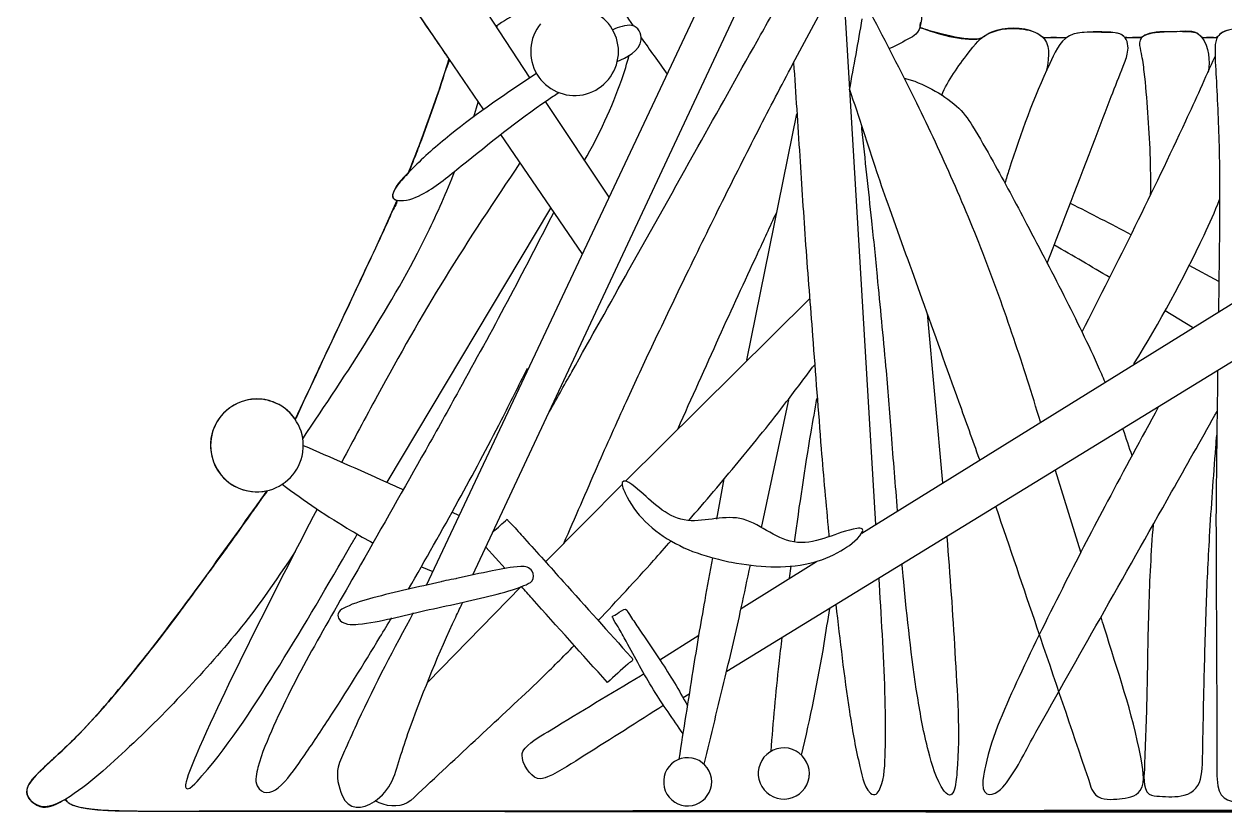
# Model space of a CAD drawing. Extents: x 108 to 339, y 26 to 347.
# Drawn here: x 107.7 to 219.1, y 26 to 99.1 of the extents above; entities that cross this region are included whole.
import ezdxf

# ---------------------------------------------------------------- set-up
doc = ezdxf.new("R2010")
doc.units = 0
doc.layers.add('Capa_1', color=7, linetype='CONTINUOUS')

msp = doc.modelspace()

# ---------------------------------------------------------------- linework, layer by layer
at = {"layer": 'Capa_1', "color": 6}
for points in [[(145.044529, 47.059553), (177.594454, 116.128557)], [(149.353142, 48.009054), (178.113311, 109.397367)], [(148.356584, 103.656275), (154.617133, 94.064852)], [(186.712307, 52.677681), (183.650262, 103.895714)], [(143.824416, 100.628951), (150.333817, 91.126941)], [(151.578626, 98.702317), (151.630989, 98.951162)], [(202.226596, 97.828717), (204.43739, 97.828717)], [(209.817862, 97.828717), (211.396818, 97.828717)], [(216.957306, 97.828717), (218.412722, 97.828717)], [(149.431385, 90.471595), (149.846127, 91.83878)], [(156.054907, 91.879372), (161.947182, 83.009176)], [(174.749481, 67.903163), (179.410478, 90.73633)], [(151.910425, 88.825569), (159.464611, 77.798131)], [(141.409505, 56.589807), (156.590842, 81.992622)], [(185.413363, 51.867604), (233.343448, 81.567279)], [(172.901084, 39.089454), (233.379334, 76.143286)], [(218.555687, 75.213787), (215.790139, 76.686857)], [(163.506731, 56.690992), (180.562944, 73.611293)], [(216.11665, 70.946354), (213.560543, 72.482365)], [(191.473306, 72.249409), (192.919316, 56.545679)], [(176.127843, 52.354706), (178.693362, 64.378719)], [(171.985133, 53.183026), (172.666363, 56.903946)], [(205.739851, 50.101597), (203.392593, 57.691656)], [(156.08961, 49.212089), (163.21024, 56.392719)], [(147.432974, 53.807792), (148.014784, 53.532468)], [(152.339292, 48.5991), (150.55796, 50.582197)], [(174.226506, 44.87818), (181.227708, 49.255034)], [(144.576841, 48.742654), (145.617521, 48.310845)], [(178.719841, 47.68845), (178.866913, 48.800282)], [(145.156304, 38.059952), (153.825293, 46.916611)], [(166.674661, 40.147753), (170.322034, 42.433865)], [(168.846611, 36.626868), (169.423138, 36.976916)]]:
    msp.add_lwpolyline(points, dxfattribs=at)
for points in [[(162.854326, 96.515655)], [(133.61588, 60.007748)], [(173.337598, 49.173856)], [(146.394059, 47.357226)], [(180.559996, 29.599199)], [(171.504497, 28.82619)]]:
    msp.add_lwpolyline(points, close=True, dxfattribs=at)
for points in [[(160.955336, 103.910421), (162.014253, 102.223802), (163.10023, 100.557186), (164.209739, 98.903511)], [(175.708983, 97.473974), (176.579059, 99.025875), (177.460901, 100.571893), (178.319212, 102.129676)], [(179.03398, 95.372613), (180.169374, 97.527508), (181.35536, 99.657695), (182.516639, 101.799059)], [(162.854326, 96.515655), (162.851385, 98.218745), (161.756583, 99.778882), (160.151736, 100.35305)], [(190.096127, 92.608841), (188.776599, 95.254368), (187.422363, 97.879304), (186.034594, 100.489533)], [(190.945025, 100.761321), (190.985028, 100.007726), (191.043269, 98.971164), (190.583228, 98.30287)], [(144.18916, 100.100675), (144.668026, 99.40179), (145.146303, 98.703494), (145.625168, 98.004609)], [(153.628223, 100.236569), (152.914631, 99.771823), (152.195156, 99.3159), (151.478623, 98.855272)], [(184.28797, 92.961814), (184.688006, 95.1573), (185.11216, 97.349845), (185.451602, 99.555333)], [(190.836192, 98.928807), (190.84031, 99.031758), (190.879725, 99.143532), (190.89502, 99.246482)], [(155.62781, 99.102352), (154.547127, 97.786354), (154.406527, 95.88207), (155.281309, 94.421942)], [(164.106201, 98.925866), (163.514972, 99.034111), (162.846679, 98.758204), (162.318985, 98.535832)], [(164.962158, 97.606927), (165.021575, 98.192272), (164.720961, 98.813503), (164.106201, 98.925866)], [(190.583228, 98.30287), (190.420861, 98.066967), (190.192018, 97.922837), (189.940231, 97.793414)], [(191.015619, 98.68055), (190.785599, 98.765852), (190.828544, 98.72526), (190.836192, 98.928807)], [(190.79207, 98.757028), (192.548695, 98.130502), (194.553576, 97.529861), (196.440212, 97.688699)], [(192.913433, 98.120501), (192.279848, 98.285222), (191.629791, 98.452295), (191.015619, 98.68055)], [(196.111948, 97.670462), (195.03303, 97.636341), (193.952347, 97.850478), (192.913433, 98.120501)], [(195.300701, 96.374466), (195.866633, 97.126885), (196.448449, 97.865773), (197.331467, 98.251689)], [(197.456772, 98.304635), (196.993202, 98.122266), (196.59905, 97.685757), (196.111948, 97.670462)], [(197.331467, 98.251689), (198.277432, 98.665255), (199.413414, 98.733496), (200.425268, 98.588189)], [(201.52007, 98.296399), (200.309375, 98.824681), (198.675703, 98.784677), (197.456772, 98.304635)], [(200.425268, 98.588189), (201.118858, 98.488769), (201.924811, 98.262867), (202.359555, 97.669285)], [(202.220131, 97.834594), (201.984816, 97.92872), (201.771268, 98.186389), (201.52007, 98.296399)], [(204.964489, 98.1005), (204.773296, 98.0352), (204.595633, 97.88048), (204.412676, 97.829299)], [(208.077704, 98.288751), (207.0282, 98.286986), (205.614546, 98.496417), (204.636814, 97.955193)], [(205.656903, 98.2411), (205.422765, 98.215215), (205.188038, 98.176977), (204.964489, 98.1005)], [(208.913071, 98.25816), (207.870627, 98.395231), (206.702289, 98.356404), (205.656903, 98.2411)], [(209.710788, 97.94225), (209.282515, 98.332285), (208.613633, 98.28934), (208.077704, 98.288751)], [(209.496063, 98.09344), (209.317224, 98.190507), (209.113088, 98.231687), (208.913071, 98.25816)], [(209.793148, 97.856949), (209.690786, 97.905777), (209.60372, 98.0352), (209.496063, 98.09344)], [(211.222097, 97.333373), (211.264454, 98.062261), (212.02452, 98.196979), (212.628103, 98.272868)], [(211.764497, 98.074027), (211.644487, 98.022846), (211.545655, 97.916954), (211.432704, 97.868714)], [(214.422966, 98.349933), (213.575833, 98.349933), (212.567509, 98.416998), (211.764497, 98.074027)], [(212.628103, 98.272868), (213.718786, 98.409938), (214.917127, 98.428175), (216.012517, 98.338756)], [(216.524327, 98.218745), (215.936628, 98.513477), (215.02949, 98.349933), (214.422966, 98.349933)], [(216.012517, 98.338756), (216.266069, 98.318166), (216.497265, 98.265808), (216.699636, 98.107559)], [(216.795527, 98.018139), (216.714343, 98.097558), (216.6261, 98.167564), (216.524327, 98.218745)], [(216.699636, 98.107559), (217.509707, 97.472209), (217.693841, 96.023259), (217.617364, 95.080235)], [(220.10464, 98.607603), (219.403991, 98.552892), (218.61804, 98.386995), (218.336838, 97.662814)], [(218.75864, 98.225805), (218.600979, 98.1105), (218.492146, 97.886363), (218.338015, 97.828123)], [(219.461055, 98.513477), (219.215739, 98.457001), (218.963952, 98.375818), (218.75864, 98.225805)], [(145.625168, 98.004609), (146.058148, 97.3722), (146.491127, 96.74038), (146.924106, 96.107972)], [(162.746081, 95.582632), (163.57086, 95.982667), (164.852737, 96.535656), (164.962158, 97.606927)], [(164.968629, 97.795179), (165.762228, 96.666256), (166.564063, 95.544393), (167.374723, 94.427825)], [(170.214383, 87.674291), (172.04572, 90.941048), (173.877058, 94.207217), (175.708983, 97.473974)], [(189.940231, 97.793414), (189.295468, 97.46162), (188.674826, 97.030994), (187.98653, 96.793326)], [(203.180215, 97.829299), (202.920781, 97.829299), (202.461917, 97.738115), (202.220131, 97.834594)], [(202.359555, 97.669285), (202.966079, 96.840977), (202.718998, 95.618517), (202.539571, 94.70079)], [(204.636814, 97.955193), (203.735558, 97.456325), (203.273753, 96.278575), (202.86254, 95.404969)], [(204.412676, 97.829299), (204.061469, 97.730467), (203.543777, 97.829299), (203.180215, 97.829299)], [(210.086115, 96.44859), (210.174946, 96.962164), (210.119059, 97.570453), (209.710788, 97.94225)], [(210.759703, 97.828711), (210.48968, 97.828711), (210.030228, 97.743998), (209.793148, 97.856949)], [(211.432704, 97.868714), (211.244452, 97.787531), (210.97737, 97.828711), (210.759703, 97.828711)], [(211.367404, 96.346816), (211.305045, 96.663903), (211.202683, 97.005109), (211.222097, 97.333373)], [(217.056726, 97.828123), (216.926715, 97.869891), (216.90083, 97.915189), (216.795527, 98.018139)], [(217.733844, 97.828123), (217.541475, 97.828123), (217.239683, 97.769882), (217.056726, 97.828123)], [(218.338015, 97.828123), (218.188002, 97.771059), (217.894447, 97.828123), (217.733844, 97.828123)], [(218.336838, 97.662814), (218.21271, 97.342198), (218.194473, 96.984519), (218.190943, 96.644489)], [(146.924106, 96.107972), (146.973522, 96.035613), (147.118829, 95.890894), (147.131183, 95.800298)], [(159.571097, 92.517657), (161.235361, 92.848274), (162.549005, 94.220748), (162.806675, 95.897365)], [(162.806675, 95.897365), (162.838443, 96.101501), (162.854326, 96.308578), (162.854326, 96.515655)], [(163.159647, 93.936605), (163.415552, 94.677846), (163.640278, 95.4285), (163.857355, 96.181508)], [(192.837544, 92.45471), (193.423477, 93.89013), (194.375326, 95.144358), (195.300701, 96.374466)], [(209.677844, 95.169654), (209.840799, 95.584985), (210.009638, 96.007375), (210.086115, 96.44859)], [(211.627427, 94.639608), (211.562127, 95.212011), (211.479178, 95.781473), (211.367404, 96.346816)], [(215.481294, 90.09568), (216.397845, 92.079383), (217.294982, 94.071911), (218.202121, 96.059732)], [(218.190943, 96.644489), (218.179766, 95.677346), (218.266832, 94.702554), (218.313307, 93.737764)], [(146.839393, 94.881982), (146.092857, 92.530599), (145.281021, 90.20216), (144.40565, 87.894899)], [(146.414649, 93.567749), (146.661142, 94.310167), (146.894103, 95.056703), (147.131183, 95.802651)], [(147.131183, 95.800298), (147.164127, 95.5591), (146.912928, 95.113179), (146.839393, 94.881982)], [(175.834876, 89.245605), (176.877909, 91.299315), (177.960357, 93.334787), (179.03398, 95.372613)], [(179.09928, 95.497918), (179.289297, 92.60943), (179.479902, 89.720941), (179.669918, 86.832453)], [(202.86254, 95.404969), (201.374175, 92.246457), (200.148185, 88.906164), (199.090445, 85.580578)], [(208.564805, 92.352348), (208.931308, 93.293019), (209.309576, 94.229572), (209.677844, 95.169654)], [(217.617364, 95.080235), (217.60501, 94.926104), (217.583831, 94.772561), (217.555005, 94.620783)], [(155.248954, 94.476652), (152.506948, 92.676494), (149.781415, 90.83398), (147.221779, 88.778506)], [(155.281309, 94.421942), (156.155504, 92.961814), (157.901539, 92.186452), (159.571097, 92.517657)], [(159.682872, 86.39712), (161.065346, 88.792036), (162.257215, 91.321082), (163.159647, 93.936605)], [(189.36018, 94.06191), (191.097979, 93.61893), (192.854604, 92.625314), (194.216488, 91.4658)], [(211.967456, 90.864571), (211.875684, 92.124681), (211.770969, 93.384204), (211.627427, 94.639608)], [(218.313307, 93.737764), (218.422728, 91.47286), (218.543327, 89.209132), (218.580977, 86.941874)], [(143.38909, 85.30526), (144.473891, 88.033734), (145.490451, 90.780446), (146.414649, 93.567749)], [(156.260807, 92.018201), (156.608484, 92.253516), (156.959692, 92.483536), (157.311487, 92.712968)], [(184.29503, 92.998876), (185.127456, 90.468654), (185.959882, 87.938432), (186.792308, 85.40821)], [(193.487601, 85.41174), (192.408683, 87.833129), (191.279172, 90.236869), (190.096127, 92.608841)], [(148.261282, 85.909431), (150.880335, 88.006673), (153.479387, 90.135683), (156.260807, 92.018201)], [(194.216488, 91.4658), (194.827718, 90.945754), (195.26658, 90.288638), (195.687794, 89.612108)], [(207.059379, 88.427887), (207.561188, 89.736237), (208.056525, 91.04694), (208.564805, 92.352348)], [(212.213949, 83.207429), (212.26513, 85.762947), (212.153355, 88.316112), (211.967456, 90.864571)], [(172.501055, 82.646203), (173.600563, 84.851691), (174.718896, 87.048354), (175.834876, 89.245605)], [(185.43513, 89.360321), (185.428659, 89.422091), (185.421599, 89.48445), (185.415128, 89.54622)], [(186.355799, 80.811925), (186.048713, 83.661586), (185.742216, 86.511248), (185.43513, 89.360321)], [(195.687794, 89.612108), (196.359029, 88.534367), (196.978495, 87.424269), (197.597373, 86.316525)], [(210.793236, 80.330118), (212.386317, 83.570402), (213.966455, 86.817745), (215.481294, 90.09568)], [(147.221779, 88.778506), (146.001672, 87.799008), (144.82451, 86.763035), (143.724414, 85.649408)], [(202.635462, 76.896287), (204.110297, 80.740154), (205.584544, 84.58402), (207.059379, 88.427887)], [(144.40565, 87.894899), (144.199161, 87.350733), (143.987966, 86.809509), (143.773241, 86.268874)], [(163.826176, 76.280351), (165.955775, 80.078331), (168.084785, 83.876311), (170.214383, 87.674291)], [(218.580977, 86.941874), (218.656278, 82.382651), (218.577448, 77.822839), (218.526855, 73.263616)], [(143.773241, 86.268874), (143.654996, 85.971789), (143.566164, 85.594109), (143.396738, 85.321732)], [(144.826863, 83.391563), (146.064619, 84.085741), (147.157067, 85.025235), (148.261282, 85.909431)], [(153.714113, 86.191808), (151.355083, 82.676206), (148.992523, 79.163545), (146.772916, 75.557346)], [(179.669918, 86.832453), (179.851111, 84.077505), (180.017596, 81.321381), (180.214084, 78.568199)], [(197.597373, 86.316525), (198.66276, 84.410476), (199.69991, 82.486189), (200.711175, 80.550725)], [(143.724414, 85.649408), (143.105536, 85.022882), (142.205457, 84.257521), (141.938375, 83.376855)], [(142.88081, 84.751682), (142.539604, 84.362824), (142.110743, 83.905725), (141.946022, 83.396857)], [(143.396738, 85.321732), (143.267903, 85.115243), (143.043177, 84.936404), (142.88081, 84.751682)], [(145.152774, 79.691238), (146.068148, 81.573168), (146.904692, 83.487453), (147.671818, 85.434095)], [(186.792308, 85.40821), (187.172929, 84.250462), (187.580612, 83.106244), (187.992413, 81.958496)], [(196.656114, 77.855783), (195.664262, 80.400712), (194.600051, 82.916815), (193.487601, 85.41174)], [(199.090445, 85.580578), (198.956315, 85.159365), (198.828069, 84.736975), (198.699822, 84.313996)], [(140.337058, 78.325824), (141.013588, 79.787129), (141.668939, 81.25667), (142.313113, 82.732681)], [(141.938375, 83.376855), (141.784832, 82.869164), (142.167806, 82.709738), (142.627259, 82.700914)], [(142.314878, 82.733858), (142.314878, 82.423831), (141.953082, 81.904962), (141.83013, 81.623172)], [(141.946022, 83.396857), (141.864839, 83.146247), (141.877193, 82.967996), (142.091917, 82.813277)], [(142.091917, 82.813277), (142.151923, 82.769743), (142.243695, 82.747977), (142.314878, 82.733858)], [(142.627259, 82.700914), (143.400856, 82.686207), (144.166805, 83.020942), (144.826863, 83.391563)], [(169.168409, 75.869727), (170.2738, 78.131101), (171.378603, 80.393653), (172.501055, 82.646203)], [(217.184384, 79.511222), (217.700312, 80.587787), (218.157411, 81.686707), (218.613333, 82.789157)], [(141.83013, 81.623172), (141.719532, 81.370209), (141.608934, 81.117834), (141.495983, 80.866047)], [(156.846152, 81.620231), (155.421322, 78.847635), (153.989431, 76.080922), (152.53048, 73.325974)], [(175.746045, 77.765187), (176.330214, 79.031769), (176.913794, 80.29835), (177.497963, 81.564932)], [(187.992413, 81.958496), (188.993089, 79.170016), (189.993177, 76.381536), (190.993853, 73.593056)], [(210.418497, 79.538872), (208.550098, 80.513075), (206.676992, 81.475512), (204.799181, 82.43089)], [(141.495983, 80.866047), (141.271846, 80.366592), (141.052415, 79.865371), (140.818865, 79.370034)], [(186.875844, 75.672062), (186.712889, 77.386918), (186.540521, 79.099422), (186.355799, 80.811925)], [(200.711175, 80.550725), (201.943048, 78.192872), (203.198452, 75.846195), (204.392086, 73.468928)], [(205.851626, 70.535729), (207.514713, 73.793662), (209.179565, 77.048065), (210.793236, 80.330118)], [(140.818865, 79.370034), (140.046444, 77.732243), (139.273435, 76.094452), (138.501014, 74.456662)], [(139.654057, 69.935089), (141.615405, 73.114779), (143.517337, 76.32859), (145.152774, 79.691238)], [(210.658518, 67.566646), (213.082848, 71.401099), (215.224801, 75.421452), (217.184384, 79.511222)], [(136.784982, 70.746924), (137.972144, 73.271852), (139.16519, 75.793838), (140.337058, 78.325824)], [(180.214084, 78.568199), (180.414101, 75.763247), (180.642357, 72.96006), (180.857081, 70.155696)], [(208.434794, 75.572642), (206.726409, 76.58273), (205.010964, 77.575759), (203.287872, 78.559963)], [(172.198087, 70.062747), (173.3576, 72.64062), (174.562412, 75.198491), (175.746045, 77.765187)], [(199.52813, 69.915675), (198.62158, 72.581203), (197.678556, 75.232612), (196.656114, 77.855783)], [(158.533947, 66.841288), (160.29822, 69.987446), (162.061904, 73.134193), (163.826176, 76.280351)], [(166.104023, 69.477401), (167.124701, 71.608176), (168.130671, 73.747188), (169.168409, 75.869727)], [(146.772916, 75.557346), (144.569193, 71.977032), (142.504307, 68.310829), (140.490601, 64.621093)], [(187.666502, 67.346626), (187.415892, 70.122752), (187.139397, 72.897113), (186.875844, 75.672062)], [(138.501014, 74.456662), (137.301497, 71.914674), (136.111981, 69.36798), (134.923642, 66.820698)], [(190.993853, 73.593056), (192.138071, 70.403953), (193.282289, 67.21485), (194.426506, 64.025747)], [(152.53048, 73.325974), (151.077411, 70.582204), (149.569044, 67.869613), (148.07303, 65.148787)], [(204.392086, 73.468928), (205.523362, 71.215201), (206.641107, 68.955591), (207.644724, 66.640682)], [(218.526855, 73.263616), (218.523914, 72.986533), (218.520384, 72.70945), (218.517442, 72.432366)], [(132.872285, 62.425607), (134.176517, 65.199379), (135.48075, 67.973152), (136.784982, 70.746924)], [(133.57117, 60.624272), (135.632528, 63.704542), (137.708004, 66.780106), (139.654057, 69.935089)], [(163.586155, 64.073398), (164.40505, 65.882969), (165.245712, 67.686068), (166.104023, 69.477401)], [(168.377752, 61.570826), (169.651393, 64.401662), (170.925034, 67.23191), (172.198087, 70.062747)], [(180.857081, 70.155696), (181.123575, 66.665978), (181.390658, 63.175672), (181.657152, 59.685955)], [(202.008348, 62.199116), (201.198277, 64.776401), (200.398207, 67.357804), (199.52813, 69.915675)], [(151.997492, 62.368543), (152.807563, 63.95927), (153.605868, 65.554704), (154.398879, 67.154257)], [(178.449223, 64.065162), (179.314005, 65.191143), (180.170551, 66.323007), (181.021802, 67.459577)], [(188.171252, 61.05784), (188.00359, 63.153906), (187.85593, 65.252325), (187.666502, 67.346626)], [(218.433317, 66.922471), (218.388019, 63.249208), (218.342721, 59.575357), (218.297423, 55.902093)], [(134.923642, 66.820698), (134.240052, 65.355864), (133.557051, 63.891029), (132.873462, 62.426195)], [(156.327872, 62.906237), (157.06323, 64.218117), (157.798589, 65.529408), (158.533947, 66.841288)], [(207.644724, 66.640682), (207.752381, 66.393013), (207.857684, 66.144168), (207.963576, 65.895323)], [(130.7621, 64.060456), (129.069599, 64.666391), (127.125899, 64.129285), (125.984623, 62.739752)], [(140.490601, 64.621093), (139.375209, 62.577385), (138.283936, 60.520734), (137.180899, 58.470554)], [(148.07303, 65.148787), (147.048823, 63.286859), (146.024615, 61.427284), (144.973935, 59.580063)], [(129.240791, 64.311654), (128.0701, 64.292241), (126.935883, 63.782784), (126.14346, 62.920944)], [(132.873462, 62.426195), (132.063979, 63.616299), (130.67974, 64.335774), (129.240791, 64.311654)], [(133.61588, 60.007748), (133.614115, 61.80614), (132.455778, 63.453932), (130.7621, 64.060456)], [(160.90945, 58.095227), (161.781879, 60.097167), (162.686076, 62.0844), (163.586155, 64.073398)], [(173.9553, 58.45467), (175.478963, 60.303068), (176.989683, 62.164995), (178.449223, 64.065162)], [(180.721775, 61.249033), (180.897673, 62.282065), (181.084748, 63.312743), (181.266529, 64.344598)], [(194.426506, 64.025747), (195.056562, 62.270299), (195.686029, 60.514851), (196.316084, 58.759403)], [(212.93107, 63.540999), (211.340931, 60.646039), (209.770205, 57.74402), (208.219481, 54.827882)], [(125.984623, 62.739752), (124.843346, 61.350218), (124.69451, 59.338865), (125.618708, 57.796377)], [(126.14346, 62.920944), (125.365157, 62.074399), (124.953356, 60.927828), (125.013949, 59.779492)], [(214.167649, 55.702664), (215.50659, 58.072284), (216.845531, 60.441315), (218.183884, 62.810934)], [(218.183884, 62.810934), (218.248007, 62.924474), (218.31213, 63.038013), (218.376254, 63.151553)], [(147.996553, 54.856708), (149.366085, 57.341043), (150.71032, 59.840086), (151.997492, 62.368543)], [(209.643723, 61.523175), (209.924336, 60.703103), (210.199066, 59.882442), (210.468501, 59.058841)], [(179.172228, 51.04755), (179.656976, 54.452555), (180.144666, 57.858147), (180.721775, 61.249033)], [(188.740714, 53.94251), (188.550697, 56.314482), (188.361269, 58.685867), (188.171252, 61.05784)], [(218.260949, 59.810083), (218.289187, 60.197176), (218.317425, 60.584269), (218.346251, 60.971361)], [(125.013949, 59.779492), (125.076308, 58.606448), (125.629886, 57.488703), (126.52467, 56.728048)], [(130.149106, 55.785613), (131.906318, 56.133878), (133.294675, 57.584594), (133.566464, 59.354749)], [(133.566464, 59.354749), (133.59882, 59.57065), (133.61588, 59.788905), (133.61588, 60.007748)], [(133.61588, 60.007748), (136.176105, 58.905886), (138.722798, 57.779317), (141.267728, 56.642158)], [(144.973935, 59.580063), (142.960229, 56.037988), (140.945935, 52.496501), (138.932229, 48.954425)], [(181.657152, 59.685955), (181.854228, 57.106905), (182.113662, 54.531973), (182.346624, 51.955865)], [(217.688546, 51.556418), (217.84856, 54.309601), (218.059755, 57.059254), (218.260949, 59.810083)], [(157.787411, 50.928716), (158.828091, 53.317749), (159.86877, 55.706194), (160.90945, 58.095227)], [(169.371368, 53.041843), (170.906797, 54.839647), (172.45105, 56.630393), (173.9553, 58.45467)], [(196.316084, 58.759403), (196.326085, 58.732342), (196.335497, 58.704692), (196.345498, 58.677631)], [(125.618708, 57.796377), (126.542907, 56.253889), (128.385421, 55.435582), (130.149106, 55.785613)], [(164.919213, 55.692075), (164.790378, 55.800908), (163.444378, 57.131025), (163.209063, 56.584506)], [(130.259115, 55.808556), (128.893113, 53.879563), (127.537112, 51.944099), (126.145813, 50.033343)], [(126.52467, 56.728048), (127.419454, 55.967393), (128.611912, 55.60089), (129.779661, 55.728549)], [(129.266675, 54.410198), (129.596704, 54.876121), (129.926733, 55.342044), (130.256762, 55.807967)], [(129.779661, 55.728549), (129.940852, 55.746197), (130.100866, 55.773259), (130.259115, 55.808556)], [(131.670415, 56.407432), (133.716477, 54.840824), (135.869019, 53.420111), (138.082742, 52.102348)], [(141.267728, 56.642158), (141.818364, 56.396254), (142.369589, 56.149762), (142.920225, 55.903858)], [(163.209063, 56.584506), (163.094936, 56.3186), (163.377313, 55.804438), (163.479675, 55.577359)], [(207.521184, 43.940456), (209.736673, 47.861388), (211.952161, 51.78232), (214.167649, 55.702664)], [(218.297423, 55.902093), (218.27095, 53.755435), (218.282128, 51.610541), (218.29154, 49.463293)], [(143.38556, 46.687756), (144.940991, 49.401523), (146.487009, 52.117056), (147.996553, 54.856708)], [(163.479675, 55.577359), (163.917949, 54.604333), (164.558005, 53.713666), (165.316895, 52.965954)], [(169.273713, 53.051255), (167.478261, 53.223035), (166.22521, 54.586684), (164.919213, 55.692075)], [(208.219481, 54.827882), (206.889952, 52.327074), (205.584544, 49.813912), (204.303255, 47.287809)], [(123.889733, 46.936013), (125.696362, 49.417995), (127.492402, 51.904684), (129.266675, 54.410198)], [(134.888933, 54.109583), (132.957587, 50.362196), (131.020947, 46.617162), (129.146076, 42.840948)], [(174.420635, 53.157147), (172.758136, 53.630129), (170.971509, 52.8883), (169.273713, 53.051255)], [(197.859749, 54.305483), (199.129272, 50.573979), (200.398795, 46.841887), (201.668318, 43.110383)], [(151.216835, 51.990574), (151.655109, 52.384138), (152.093383, 52.77829), (152.531656, 53.171854)], [(152.531656, 53.171854), (152.531656, 53.064197), (152.899924, 52.761818), (152.967577, 52.686517)], [(152.967577, 52.686517), (153.35467, 52.255303), (153.741763, 51.824677), (154.128855, 51.393463)], [(165.316895, 52.965954), (166.981747, 51.32581), (169.154879, 50.248656), (171.39331, 49.650369)], [(179.453429, 51.012253), (177.573264, 51.182268), (176.180789, 52.655926), (174.420635, 53.157147)], [(185.41101, 51.864681), (185.693976, 52.308837), (185.382772, 52.371196), (184.959794, 52.308837)], [(212.448675, 52.65828), (212.243363, 50.122175), (212.118646, 47.584893), (212.037463, 45.041729)], [(138.0698, 50.818118), (138.256287, 51.138735), (138.442186, 51.459351), (138.628673, 51.779967)], [(138.082742, 52.102348), (138.746918, 51.70702), (139.41933, 51.325221), (140.09233, 50.9446)], [(154.128855, 51.393463), (155.324843, 50.06217), (156.52083, 48.731465), (157.716817, 47.400171)], [(184.959794, 52.308837), (183.103161, 52.035284), (181.378304, 50.83812), (179.453429, 51.012253)], [(182.346624, 51.955865), (182.358978, 51.820559), (182.371332, 51.685253), (182.383098, 51.550535)], [(183.479076, 50.229831), (184.158547, 50.642809), (184.970383, 51.172855), (185.41101, 51.864681)], [(193.325233, 51.533475), (193.575255, 47.977281), (193.867046, 44.421087), (194.058239, 40.860774)], [(217.380872, 44.848771), (217.449114, 47.086026), (217.559123, 49.322105), (217.688546, 51.556418)], [(132.848166, 50.164531), (131.373331, 47.907863), (129.854374, 45.685903), (128.180698, 43.570424)], [(131.428041, 39.651845), (133.726478, 43.322167), (135.894315, 47.07426), (138.0698, 50.818118)], [(166.101082, 49.335635), (166.643482, 49.943336), (167.184706, 50.552801), (167.72593, 51.161089)], [(180.619413, 49.095614), (181.621854, 49.330929), (182.597234, 49.693902), (183.479076, 50.229831)], [(126.145813, 50.033343), (124.616856, 47.933159), (123.091428, 45.83121), (121.523055, 43.759852)], [(160.976515, 43.773383), (162.703137, 45.610603), (164.422111, 47.454882), (166.101082, 49.335635)], [(170.880324, 45.630016), (171.116815, 46.951309), (171.370367, 48.270248), (171.615094, 49.590363)], [(171.39331, 49.650369), (172.038661, 49.476824), (172.68813, 49.326223), (173.337598, 49.173856)], [(173.337598, 49.173856), (175.804285, 48.766174), (178.155668, 48.51674), (180.619413, 49.095614)], [(218.29154, 49.463293), (218.311542, 44.873479), (218.331544, 40.284253), (218.351546, 35.694439)], [(138.932229, 48.954425), (137.502692, 46.440087), (136.053153, 43.93575), (134.642441, 41.410234)], [(151.150359, 48.380257), (150.043203, 48.164944), (148.943106, 47.913158), (147.841245, 47.672548)], [(153.791179, 48.780292), (152.90816, 48.754996), (152.014552, 48.548507), (151.150359, 48.380257)], [(154.8348, 48.349666), (154.605368, 48.736171), (154.214745, 48.792646), (153.791179, 48.780292)], [(154.847742, 47.461942), (155.054231, 47.717846), (154.993637, 48.081408), (154.8348, 48.349666)], [(174.244149, 44.957604), (174.533586, 46.268307), (174.806551, 47.583129), (175.087752, 48.896185)], [(189.286644, 47.660782), (189.244876, 48.103763), (189.203107, 48.547331), (189.161339, 48.990311)], [(119.032837, 40.521921), (120.687688, 42.63093), (122.311948, 44.768176), (123.889733, 46.936013)], [(146.394059, 47.357226), (144.283286, 46.883067), (142.158982, 46.447147), (140.072917, 45.870626)], [(147.841245, 47.672548), (147.746531, 47.652546), (146.394059, 47.407231), (146.394059, 47.357226)], [(151.230954, 46.128883), (152.189862, 46.375964), (153.159947, 46.635987), (154.077086, 47.01602)], [(154.843624, 45.81062), (154.510065, 46.181829), (154.177095, 46.55245), (153.843536, 46.923659)], [(154.077086, 47.01602), (154.332403, 47.121912), (154.666549, 47.237804), (154.847742, 47.461942)], [(157.716817, 47.400171), (159.819354, 45.059966), (161.921303, 42.719761), (164.023841, 40.380144)], [(187.065273, 47.133677), (187.054684, 47.320164), (187.044094, 47.506651), (187.033505, 47.693138)], [(187.590025, 36.493921), (187.49884, 40.044232), (187.265879, 43.588661), (187.065273, 47.133677)], [(190.587346, 36.749826), (190.014943, 40.36779), (189.630792, 44.01458), (189.286644, 47.660782)], [(204.303255, 47.287809), (202.834303, 44.391672), (201.377704, 41.492595), (200.013467, 38.545866)], [(140.072917, 45.870626), (139.22696, 45.637076), (138.347471, 45.401761), (137.556814, 45.012903)], [(144.894516, 44.703464), (147.007643, 45.164681), (149.135476, 45.588836), (151.230954, 46.128883)], [(161.830119, 38.034644), (159.501091, 40.626636), (157.172652, 43.218628), (154.843624, 45.81062)], [(137.556814, 45.012903), (137.3315, 44.901717), (137.05324, 44.767588), (136.914993, 44.544627)], [(138.715739, 43.438648), (140.785332, 43.631606), (142.872574, 44.261661), (144.894516, 44.703464)], [(147.762415, 44.095176), (147.978904, 44.554628), (148.194806, 45.013492), (148.411295, 45.472355)], [(162.759612, 44.421087), (162.917861, 44.518742), (163.370254, 44.90054), (163.519679, 44.837594)], [(163.519679, 44.837594), (163.668515, 44.775235), (163.873239, 44.312254), (163.960894, 44.182242)], [(169.784346, 39.12474), (170.129082, 41.296695), (170.492643, 43.46512), (170.880324, 45.630016)], [(172.754606, 38.531158), (173.27171, 40.668405), (173.769401, 42.810357), (174.244149, 44.957604)], [(181.937764, 41.647314), (182.115427, 42.729762), (182.279559, 43.815151), (182.450162, 44.898776)], [(183.023154, 45.248218), (183.397304, 41.942634), (183.775573, 38.63705), (184.282088, 35.348526)], [(212.037463, 45.041729), (211.950396, 42.317961), (211.923923, 39.591251), (211.868624, 36.866307)], [(217.159676, 37.272224), (217.211446, 39.798328), (217.303807, 42.323256), (217.380872, 44.848771)], [(121.523055, 43.759852), (119.984097, 41.727909), (118.422783, 39.713615), (116.799111, 37.748149)], [(128.180698, 43.570424), (126.547025, 41.504949), (124.801578, 39.525363), (123.00142, 37.604018)], [(136.914993, 44.544627), (136.803807, 44.365788), (136.800865, 44.1693), (136.895579, 43.982225)], [(136.895579, 43.982225), (137.213843, 43.353346), (138.136276, 43.384525), (138.715739, 43.438648)], [(143.823834, 44.48521), (142.026029, 41.17492), (140.258816, 37.871101), (138.683972, 34.447271)], [(140.731798, 42.239131), (141.094771, 42.837418), (141.457156, 43.435706), (141.820129, 44.033994)], [(143.563811, 33.948404), (144.813333, 37.382822), (146.205219, 40.788415), (147.762415, 44.095176)], [(162.351341, 44.00458), (162.345458, 44.03517), (162.27604, 44.095764), (162.2831, 44.125767)], [(162.2831, 44.125767), (162.300748, 44.203421), (162.697842, 44.382848), (162.759612, 44.421087)], [(162.813734, 43.184508), (162.684311, 43.41394), (162.402522, 43.743968), (162.351341, 44.00458)], [(163.960894, 44.182242), (164.229741, 43.782795), (164.498, 43.383937), (164.766847, 42.98449)], [(201.573016, 33.413063), (203.555542, 36.922194), (205.538657, 40.431325), (207.521184, 43.940456)], [(207.915336, 43.147446), (207.815916, 43.47218), (207.715907, 43.796326), (207.616487, 44.120472)], [(129.146076, 42.840948), (127.257087, 39.035909), (125.351038, 35.219692), (123.685009, 31.310525)], [(163.56733, 41.84792), (163.316131, 42.293253), (163.064933, 42.739174), (162.813734, 43.184508)], [(164.766847, 42.98449), (165.424552, 42.006757), (166.082845, 41.028436), (166.740549, 40.050703)], [(201.668318, 43.110383), (203.249633, 38.462917), (204.83036, 33.815451), (206.411675, 29.168573)], [(211.298574, 31.114626), (210.532625, 35.193807), (209.130737, 39.187098), (207.915336, 43.147446)], [(134.642441, 41.410234), (133.289969, 38.988846), (131.997503, 36.52157), (130.864462, 33.988995)], [(135.962556, 34.617286), (137.605642, 37.123976), (139.178133, 39.676553), (140.731798, 42.239131)], [(155.650753, 38.380557), (156.699081, 39.393587), (157.725053, 40.427795), (158.751025, 41.46318)], [(166.100493, 37.355173), (165.198649, 38.813536), (164.409168, 40.354259), (163.56733, 41.84792)], [(177.759163, 39.779503), (177.850935, 40.589574), (177.942708, 41.400234), (178.034481, 42.210305)], [(179.834639, 31.306996), (180.647651, 34.733767), (181.367126, 38.171127), (181.937764, 41.647314)], [(113.820615, 34.323731), (115.647834, 36.310964), (117.366808, 38.398206), (119.032837, 40.521921)], [(164.023841, 40.380144), (164.315043, 40.055998), (164.066197, 40.043056), (163.733227, 39.744794)], [(194.058239, 40.860774), (194.255903, 37.175157), (194.575931, 33.421299), (194.255903, 29.733916)], [(124.205055, 29.366825), (126.969415, 32.499453), (129.216671, 36.121535), (131.428041, 39.651845)], [(163.733227, 39.744794), (163.099054, 39.174744), (162.464292, 38.604694), (161.830119, 38.034644)], [(166.740549, 40.050703), (167.650629, 38.698232), (168.451876, 37.3287), (169.253711, 35.906811)], [(168.482467, 30.916961), (168.916623, 33.653084), (169.35019, 36.388618), (169.784346, 39.12474)], [(177.002626, 31.65585), (177.223822, 34.36844), (177.452665, 37.075148), (177.759163, 39.779503)], [(149.921428, 33.006556), (151.835713, 34.792595), (153.767647, 36.560986), (155.650753, 38.380557)], [(156.595542, 33.644259), (159.345783, 35.342055), (162.124262, 36.992788), (164.893917, 38.658228)], [(164.893917, 38.658228), (165.010986, 38.728823), (165.128643, 38.799417), (165.245712, 38.870012)], [(170.800905, 30.453391), (171.452139, 33.14598), (172.103373, 35.838569), (172.754606, 38.531158)], [(200.013467, 38.545866), (198.788654, 35.899751), (197.507953, 33.147745), (196.896723, 30.281612)], [(116.799111, 37.748149), (115.293097, 35.925048), (113.728842, 34.139597), (112.044577, 32.478275)], [(123.00142, 37.604018), (121.109489, 35.585018), (119.16226, 33.61308), (117.126787, 31.738798)], [(168.843087, 33.278345), (167.930654, 34.634346), (166.95998, 35.965051), (166.100493, 37.355173)], [(211.868624, 36.866307), (211.823914, 34.669643), (211.722729, 32.477098), (211.649781, 30.281023)], [(217.05555, 32.195897), (217.090259, 33.88781), (217.124967, 35.580311), (217.159676, 37.272224)], [(167.063519, 35.923871), (164.618599, 34.376676), (162.184856, 32.810657), (159.72464, 31.287582)], [(187.599437, 31.625259), (187.659443, 33.247166), (187.631793, 34.872014), (187.590025, 36.493921)], [(191.606847, 31.677616), (191.169162, 33.34541), (190.856782, 35.047324), (190.587346, 36.749826)], [(218.351546, 35.694439), (218.358605, 34.11783), (218.365076, 32.541221), (218.372136, 30.964613)], [(133.429393, 30.878723), (134.301234, 32.105889), (135.13719, 33.358352), (135.962556, 34.617286)], [(184.282088, 35.348526), (184.529168, 33.745445), (184.798015, 32.14001), (185.176284, 30.561636)], [(111.233917, 31.700559), (112.131643, 32.538868), (112.989366, 33.420122), (113.820615, 34.323731)], [(130.864462, 33.988995), (130.308531, 32.746534), (129.75613, 31.475834), (129.409629, 30.156306)], [(138.683972, 34.447271), (138.294526, 33.600726), (137.912727, 32.750652), (137.538577, 31.897047)], [(142.670792, 31.316408), (142.943169, 32.202368), (143.247313, 33.077151), (143.563811, 33.948404)], [(154.189449, 31.942345), (154.808327, 32.664762), (155.800178, 33.15304), (156.595542, 33.644259)], [(112.044577, 32.478275), (111.188619, 31.634083), (110.282658, 30.843425), (109.415523, 30.010411)], [(143.891487, 27.379004), (145.901663, 29.255051), (147.91184, 31.130509), (149.921428, 33.006556)], [(198.839835, 28.727358), (199.914047, 30.14807), (200.701174, 31.870574), (201.573016, 33.413063)], [(108.510149, 29.05974), (109.304925, 30.033943), (110.318543, 30.845779), (111.233917, 31.700559)], [(117.126787, 31.738798), (115.283684, 30.042179), (113.369987, 28.213783), (111.163323, 26.993676)], [(123.685009, 31.310525), (123.342038, 30.505749), (122.966123, 29.678617), (122.766693, 28.823248)], [(137.538577, 31.897047), (137.297968, 31.348176), (136.979704, 30.782244), (136.846752, 30.191015)], [(141.851896, 28.923257), (142.208987, 29.685089), (142.4243, 30.514573), (142.670792, 31.316408)], [(155.335432, 29.140335), (154.627134, 29.349177), (153.896482, 30.575167), (153.908248, 31.281699)], [(153.908248, 31.281699), (153.912366, 31.537604), (154.024729, 31.750564), (154.189449, 31.942345)], [(159.72464, 31.287582), (158.611013, 30.59811), (157.487385, 29.789215), (156.275514, 29.278582)], [(170.02319, 30.929904), (169.144878, 31.244637), (168.135966, 30.965789), (167.543561, 30.244549)], [(178.986329, 31.833512), (178.053306, 32.167659), (176.981447, 31.871163), (176.35198, 31.105213)], [(180.559996, 29.599199), (180.559408, 30.590462), (179.91994, 31.499365), (178.986329, 31.833512)], [(187.110571, 28.167308), (187.570023, 29.209165), (187.558845, 30.510455), (187.599437, 31.625259)], [(193.075212, 27.969644), (192.290437, 29.012088), (191.93217, 30.439861), (191.606847, 31.677616)], [(216.915537, 29.416242), (217.064374, 30.328674), (217.036724, 31.274051), (217.05555, 32.195897)], [(129.409629, 30.156306), (129.274323, 29.640379), (129.090189, 28.967967), (129.331975, 28.452628)], [(131.296853, 28.268494), (132.152222, 28.983262), (132.789925, 29.978644), (133.429393, 30.878723)], [(136.846752, 30.191015), (136.657323, 29.346235), (136.880872, 28.344383), (137.220314, 27.563138)], [(167.543561, 30.244549), (166.951156, 29.52331), (166.874091, 28.479689), (167.353544, 27.67903)], [(171.504497, 28.82619), (171.503908, 29.759213), (170.902091, 30.61517), (170.02319, 30.929904)], [(176.35198, 31.105213), (175.723102, 30.339264), (175.640742, 29.230343), (176.150198, 28.37968)], [(185.176284, 30.561636), (185.372771, 29.741564), (185.5622, 28.402035), (186.228141, 27.781981)], [(196.896723, 30.281612), (196.790243, 29.782156), (196.324908, 28.090831), (197.012616, 27.72374)], [(211.256806, 28.030238), (211.789794, 28.865017), (211.464471, 30.232784), (211.298574, 31.114626)], [(211.649781, 30.281023), (211.628015, 29.625083), (211.415055, 28.150836), (212.095703, 27.678442)], [(218.372136, 30.964613), (218.375665, 30.132187), (218.326249, 29.279171), (218.444495, 28.454981)], [(108.2866, 27.141924), (107.710079, 27.784334), (108.020106, 28.459099), (108.510149, 29.05974)], [(109.415523, 30.010411), (108.919009, 29.533311), (108.303661, 28.987969), (108.044226, 28.328499)], [(122.736103, 28.237903), (123.053189, 27.896108), (124.087398, 29.233873), (124.205055, 29.366825)], [(156.275514, 29.278582), (155.982547, 29.155042), (155.652518, 29.046797), (155.335432, 29.140335)], [(178.648064, 27.270759), (179.616973, 27.463129), (180.382334, 28.262611), (180.532347, 29.238579)], [(180.532347, 29.238579), (180.551172, 29.358001), (180.559996, 29.4786), (180.559996, 29.599199)], [(194.255903, 29.733916), (194.207664, 29.176809), (194.063533, 26.657176), (193.075212, 27.969644)], [(206.411675, 29.168573), (206.589926, 28.645586), (206.715231, 27.971409), (207.147622, 27.592552)], [(215.324221, 27.580198), (216.280187, 27.821396), (216.761994, 28.474983), (216.915537, 29.416242)], [(108.044226, 28.328499), (107.820089, 27.759037), (108.09423, 27.251346), (108.5578, 26.896609)], [(122.766693, 28.823248), (122.740809, 28.712062), (122.626093, 28.356149), (122.736103, 28.237903)], [(129.331975, 28.452628), (129.740246, 27.582551), (130.679152, 27.752566), (131.296853, 28.268494)], [(140.2194, 27.010148), (140.931816, 27.489602), (141.488335, 28.146718), (141.851896, 28.923257)], [(169.704927, 26.635409), (170.616772, 26.816014), (171.337423, 27.569021), (171.478612, 28.487925)], [(171.478612, 28.487925), (171.495672, 28.599111), (171.504497, 28.71265), (171.504497, 28.82619)], [(176.150198, 28.37968), (176.659654, 27.529017), (177.675626, 27.077801), (178.648064, 27.270759)], [(186.228141, 27.781981), (186.614645, 27.421949), (186.940556, 27.781392), (187.110571, 28.167308)], [(197.012616, 27.72374), (197.658555, 27.378416), (198.510394, 28.291437), (198.839835, 28.727358)], [(209.337226, 27.255464), (209.979635, 27.336059), (210.869125, 27.422537), (211.256806, 28.030238)], [(218.444495, 28.454981), (218.641571, 27.080743), (219.802849, 26.847781), (221.031192, 26.997206)], [(111.163323, 26.993676), (110.180884, 26.450099), (109.119614, 26.213019), (108.2866, 27.141924)], [(108.5578, 26.896609), (109.325515, 26.30891), (110.115584, 26.454217), (110.928597, 26.868371)], [(110.928597, 26.868371), (111.086846, 26.948966), (111.419816, 27.206048), (111.551592, 27.164868)], [(111.52159, 27.202518), (111.895152, 26.698944), (112.540503, 26.547755), (113.12526, 26.438333)], [(111.551592, 27.164868), (111.593949, 27.151925), (111.66925, 27.03015), (111.705135, 26.996618)], [(111.705135, 26.996618), (111.824558, 26.885431), (111.96104, 26.801895), (112.108112, 26.731888)], [(137.220314, 27.563138), (137.824484, 26.171251), (139.056945, 26.227138), (140.2194, 27.010148)], [(141.031824, 26.742478), (140.774155, 26.820132), (140.522956, 26.922493), (140.290583, 27.058388)], [(143.891487, 27.379004), (143.083769, 26.560109), (142.117214, 26.415978), (141.031824, 26.742478)], [(167.353544, 27.67903), (167.832998, 26.878372), (168.789553, 26.453629), (169.704927, 26.635409)], [(207.147622, 27.592552), (207.712377, 27.097215), (208.653048, 27.169574), (209.337226, 27.255464)], [(212.095703, 27.678442), (212.358079, 27.496661), (212.738112, 27.506662), (213.038727, 27.486661)], [(213.038727, 27.486661), (213.792322, 27.437244), (214.583568, 27.393123), (215.324221, 27.580198)], [(112.108112, 26.731888), (112.672867, 26.464218), (113.335867, 26.388917), (113.947097, 26.320088)], [(113.12526, 26.438333), (114.900121, 26.107716), (116.759108, 26.13713), (118.558089, 26.118894)], [(113.947097, 26.320088), (115.592535, 26.135366), (117.26327, 26.119482), (118.917532, 26.11654)], [(118.558089, 26.118894), (119.252268, 26.111834), (119.946446, 26.115952), (120.640036, 26.115364)], [(118.917532, 26.11654), (119.728192, 26.115364), (120.538263, 26.117717), (121.348922, 26.117717)], [(120.640036, 26.115364), (122.507259, 26.113599), (124.37507, 26.112422), (126.242292, 26.110658)], [(121.348922, 26.117717), (122.992596, 26.118894), (124.635681, 26.119482), (126.279354, 26.120658)], [(126.242292, 26.110658), (129.160784, 26.108304), (132.079275, 26.105951), (134.997766, 26.103598)], [(126.279354, 26.120658), (128.630149, 26.121835), (130.980355, 26.123012), (133.331149, 26.124776)], [(133.331149, 26.124776), (136.241404, 26.126541), (139.15166, 26.127718), (142.061915, 26.129483)], [(134.997766, 26.103598), (138.799276, 26.100657), (142.601374, 26.097715), (146.402884, 26.094186)], [(142.061915, 26.129483), (145.390442, 26.131248), (148.718969, 26.133012), (152.047496, 26.134777)], [(146.402884, 26.094186), (150.916221, 26.090656), (155.428969, 26.087126), (159.942306, 26.083596)], [(152.047496, 26.134777), (155.652518, 26.136542), (159.258129, 26.138895), (162.863151, 26.14066)], [(159.942306, 26.083596), (164.995102, 26.079478), (170.047898, 26.07536), (175.100694, 26.071242)], [(162.863151, 26.14066), (166.603479, 26.142425), (170.343807, 26.144778), (174.084135, 26.146543)], [(174.084135, 26.146543), (177.817991, 26.148308), (181.551848, 26.150661), (185.285705, 26.152426)], [(175.100694, 26.071242), (180.52117, 26.067124), (185.941645, 26.062418), (191.36212, 26.0583)], [(185.285705, 26.152426), (188.871313, 26.154191), (192.456922, 26.156544), (196.043119, 26.158309)], [(191.36212, 26.0583), (196.978495, 26.053594), (202.59487, 26.049476), (208.211245, 26.044769)], [(196.043119, 26.158309), (199.33929, 26.160074), (202.635462, 26.161838), (205.931633, 26.163603)], [(205.931633, 26.163603), (208.79659, 26.165368), (211.661547, 26.166545), (214.526504, 26.16831)], [(208.211245, 26.044769), (213.8688, 26.040063), (219.526354, 26.035945), (225.183909, 26.031239)], [(214.526504, 26.16831), (216.81847, 26.169486), (219.110436, 26.170663), (221.40299, 26.171839)]]:
    msp.add_open_spline(points, degree=3, dxfattribs=at)
at = {"layer": 'Capa_1', "color": 5}
for points in [[(144.187395, 100.101263), (144.666261, 99.402378), (145.144538, 98.704082), (145.623404, 98.005197)], [(145.623404, 98.005197), (146.056383, 97.372789), (146.489362, 96.740969), (146.922341, 96.10856)], [(146.922341, 96.10856), (146.971757, 96.036201), (147.117064, 95.891482), (147.129418, 95.800886)], [(146.837628, 94.88257), (146.091092, 92.531188), (145.279256, 90.202748), (144.403885, 87.895487)], [(147.129418, 95.800886), (147.162362, 95.559688), (146.911164, 95.113767), (146.837628, 94.88257)], [(144.403885, 87.895487), (144.197396, 87.351322), (143.986201, 86.810098), (143.771476, 86.269462)], [(143.771476, 86.269462), (143.653231, 85.972377), (143.5644, 85.594697), (143.394973, 85.32232)], [(142.879045, 84.75227), (142.537839, 84.363413), (142.108978, 83.906314), (141.944257, 83.397446)], [(143.394973, 85.32232), (143.266138, 85.115832), (143.041412, 84.936992), (142.879045, 84.75227)], [(142.313113, 82.734446), (142.313113, 82.424419), (141.951317, 81.90555), (141.828365, 81.623761)], [(141.944257, 83.397446), (141.863074, 83.146835), (141.875428, 82.968584), (142.090153, 82.813865)], [(142.090153, 82.813865), (142.150158, 82.770332), (142.241931, 82.748565), (142.313113, 82.734446)], [(141.828365, 81.623761), (141.717767, 81.370797), (141.607169, 81.118422), (141.494218, 80.866635)], [(141.494218, 80.866635), (141.270081, 80.36718), (141.05065, 79.865959), (140.8171, 79.370622)], [(140.8171, 79.370622), (140.044679, 77.732831), (139.27167, 76.095041), (138.499249, 74.45725)], [(138.499249, 74.45725), (137.299733, 71.915262), (136.110216, 69.368568), (134.921877, 66.821286)], [(134.921877, 66.821286), (134.238288, 65.356452), (133.555287, 63.891617), (132.871697, 62.426783)], [(129.239026, 64.312243), (128.068335, 64.292829), (126.934118, 63.783373), (126.141695, 62.921532)], [(132.871697, 62.426783), (132.062214, 63.616888), (130.677975, 64.336362), (129.239026, 64.312243)], [(126.141695, 62.921532), (125.363392, 62.074988), (124.951591, 60.928416), (125.012184, 59.78008)], [(125.012184, 59.78008), (125.074543, 58.607036), (125.628121, 57.489291), (126.522905, 56.728636)], [(126.522905, 56.728636), (127.41769, 55.967982), (128.610147, 55.601479), (129.777896, 55.729137)], [(129.777896, 55.729137), (129.939087, 55.746786), (130.099101, 55.773847), (130.25735, 55.809144)], [(130.25735, 55.809144), (130.25735, 55.672661), (129.930851, 55.347927), (129.854962, 55.240859)], [(129.854962, 55.240859), (129.56376, 54.830235), (129.273146, 54.41961), (128.981944, 54.008398)], [(128.981944, 54.008398), (128.383068, 53.162441), (127.784192, 52.317073), (127.185316, 51.471117)], [(127.185316, 51.471117), (126.257588, 50.161002), (125.299268, 48.872065), (124.35448, 47.574304)], [(124.35448, 47.574304), (122.59609, 45.158798), (120.804168, 42.763883), (118.952241, 40.418971)], [(118.952241, 40.418971), (116.976774, 37.918163), (114.947773, 35.446182), (112.722283, 33.161864)], [(112.722283, 33.161864), (111.658072, 32.069415), (110.513854, 31.066386), (109.414346, 30.010411)], [(109.414346, 30.010411), (108.89783, 29.513897), (108.136587, 28.871488), (107.978338, 28.126128)], [(107.978338, 28.126128), (107.803617, 27.304292), (108.719579, 26.585993), (109.45435, 26.487161)], [(109.45435, 26.487161), (110.134998, 26.395388), (110.737992, 26.794247), (111.316866, 27.080743)], [(111.316866, 27.080743), (111.558652, 27.200165), (111.51806, 27.175457), (111.685722, 27.013678)], [(111.685722, 27.013678), (111.759846, 26.941907), (111.84103, 26.880137), (111.928684, 26.826014)], [(111.928684, 26.826014), (112.121054, 26.706592), (112.340485, 26.63188), (112.556386, 26.568933)], [(112.556386, 26.568933), (113.821791, 26.201254), (115.219561, 26.198901), (116.526146, 26.156544)], [(116.526146, 26.156544), (117.322687, 26.131248), (118.119227, 26.117717), (118.916356, 26.11654)], [(118.916356, 26.11654), (120.118814, 26.114776), (121.321273, 26.118305), (122.523731, 26.119482)], [(122.523731, 26.119482), (125.050423, 26.121247), (127.577115, 26.1236), (130.103807, 26.125365)], [(130.103807, 26.125365), (133.668238, 26.128306), (137.232668, 26.131248), (140.797098, 26.133601)], [(140.797098, 26.133601), (145.072179, 26.13713), (149.34726, 26.14066), (153.62234, 26.143602)], [(153.62234, 26.143602), (158.318634, 26.147131), (163.014929, 26.151249), (167.710634, 26.154779)], [(167.710634, 26.154779), (172.543999, 26.158897), (177.377953, 26.162427), (182.211318, 26.166545)], [(182.211318, 26.166545), (186.84643, 26.170075), (191.480954, 26.174193), (196.116066, 26.177722)], [(196.116066, 26.177722), (200.268783, 26.181252), (204.421501, 26.184193), (208.573629, 26.187723)], [(208.573629, 26.187723), (211.943337, 26.190665), (215.313044, 26.193018), (218.682751, 26.195959)], [(218.682751, 26.195959), (220.968834, 26.197724), (223.254328, 26.199489), (225.540411, 26.201254)]]:
    msp.add_open_spline(points, degree=3, dxfattribs=at)

doc.saveas('drawing.dxf')
